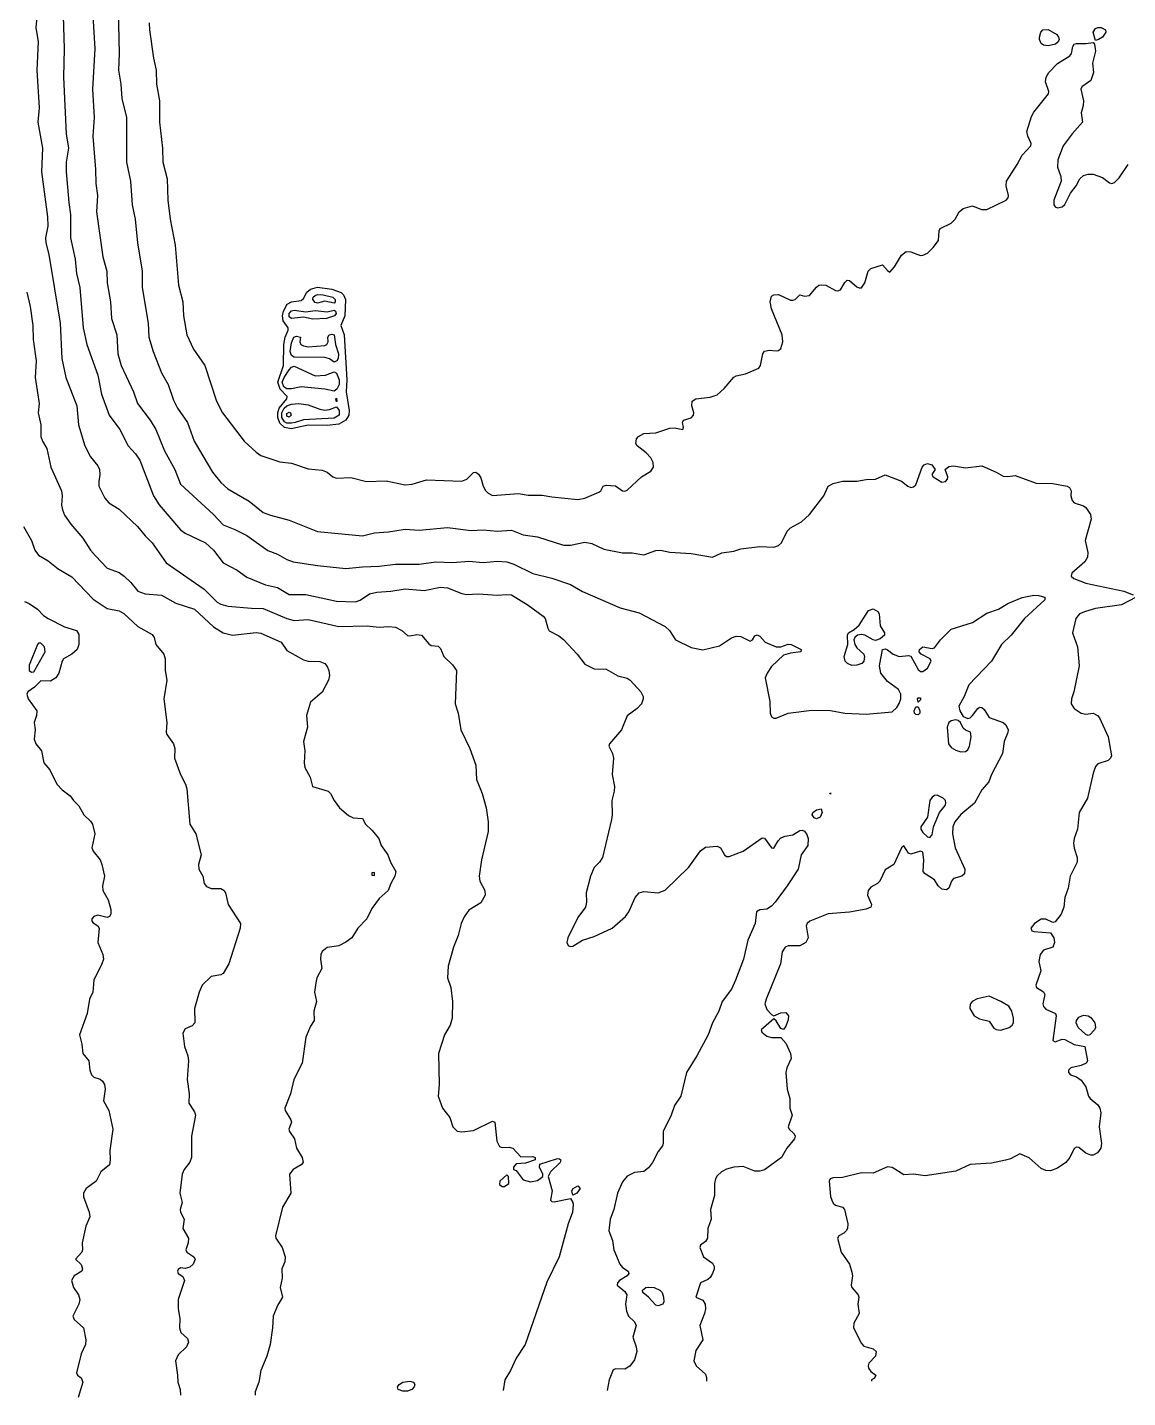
# Model space of a CAD drawing. Header units: inches. Extents: x 3308444 to 3309224, y 1376414 to 1377188.
# Drawn here: x 3308568.5 to 3308745.7, y 1376414.6 to 1376635.3 of the extents above; entities that cross this region are included whole.
import ezdxf

# ---------------------------------------------------------------- set-up
doc = ezdxf.new("R2010")
doc.units = ezdxf.units.IN
doc.header["$MEASUREMENT"] = 0

msp = doc.modelspace()

# ---------------------------------------------------------------- linework, layer by layer
for points, elevation in [([(3308582.98, 1376645.13), (3308583.29, 1376631.04), (3308583.15, 1376628.38), (3308583.56, 1376626.09), (3308583.72, 1376623.81), (3308584.45, 1376620.76), (3308584.44, 1376613.53), (3308585.09, 1376610.48), (3308585.39, 1376606.67), (3308585.87, 1376604.39), (3308586.24, 1376600.58), (3308586.96, 1376596.01), (3308587.01, 1376593.35), (3308587.96, 1376587.64), (3308588.07, 1376585.35), (3308588.77, 1376583.07), (3308590.09, 1376579.64), (3308591.17, 1376577.74), (3308592.02, 1376575.2), (3308592.68, 1376573.93), (3308594.3, 1376571.64), (3308595.36, 1376568.6), (3308598.3, 1376563.65), (3308599.63, 1376561.95), (3308600.77, 1376560.96), (3308604.2, 1376558.94), (3308606.49, 1376557.14), (3308607.63, 1376556.7), (3308610.67, 1376555.9), (3308615.24, 1376554.09), (3308622.48, 1376553.36), (3308624.38, 1376553.88), (3308626.67, 1376553.99), (3308629.33, 1376554.45), (3308631.62, 1376554.3), (3308636.18, 1376554.74), (3308639.99, 1376554.23), (3308641.9, 1376554.33), (3308644.18, 1376554.1), (3308646.47, 1376554.29), (3308648.37, 1376553.53), (3308650.65, 1376553.21), (3308654.84, 1376551.85), (3308655.98, 1376551.87), (3308658.27, 1376552.36), (3308659.41, 1376552.13), (3308661.32, 1376551.2), (3308664.36, 1376550.62), (3308665.88, 1376550.65), (3308667.79, 1376550.31), (3308669.69, 1376551.01), (3308670.45, 1376551.05), (3308671.98, 1376550.74), (3308675.4, 1376550.53), (3308678.83, 1376549.95), (3308680.35, 1376550.61), (3308682.26, 1376550.91), (3308683.4, 1376551.3), (3308686.45, 1376551.65), (3308688.73, 1376551.53), (3308689.49, 1376551.79), (3308689.93, 1376552.23), (3308690.84, 1376554.13), (3308691.39, 1376554.65), (3308693.15, 1376555.65), (3308694.44, 1376556.79), (3308696.76, 1376559.84), (3308697.48, 1376561.36), (3308698.25, 1376561.81), (3308699.77, 1376562.17), (3308702.06, 1376562.16), (3308703.58, 1376562.42), (3308705.1, 1376562.48), (3308706.63, 1376563.18), (3308709.29, 1376562.19), (3308710.3, 1376561.36), (3308710.81, 1376561.18), (3308711.19, 1376561.25), (3308711.58, 1376561.6), (3308712.63, 1376564.41), (3308712.91, 1376564.79), (3308713.48, 1376565.04), (3308714.18, 1376564.79), (3308714.69, 1376564.03), (3308714.17, 1376563.27), (3308714.37, 1376562.89), (3308715.76, 1376562), (3308716.39, 1376562.13), (3308716.71, 1376562.51), (3308716.75, 1376562.89), (3308716.31, 1376564.03), (3308716.91, 1376564.53), (3308717.67, 1376564.66), (3308719.57, 1376564.33), (3308722.24, 1376564.62), (3308724.52, 1376563.65), (3308725.66, 1376562.99), (3308726.42, 1376562.91), (3308727.57, 1376563.09), (3308730.99, 1376561.84), (3308733.66, 1376561.8), (3308735.94, 1376561.38), (3308736.32, 1376561.14), (3308736.6, 1376560.6), (3308736.54, 1376559.84), (3308736.77, 1376559.08), (3308737.09, 1376558.7), (3308738.61, 1376558.19), (3308738.99, 1376557.91), (3308739.73, 1376556.79), (3308739.83, 1376556.03), (3308738.87, 1376552.61), (3308739.31, 1376550.7), (3308739.26, 1376549.94), (3308738.79, 1376549.18), (3308736.71, 1376547.34), (3308736.61, 1376546.89), (3308737.02, 1376546.51), (3308738.97, 1376545.75), (3308745.08, 1376544.45), (3308746.58, 1376543.85)], 4480), ([(3308570.41, 1376640.94), (3308569.87, 1376635.23), (3308570.22, 1376632.95), (3308570.02, 1376628.38), (3308570.37, 1376622.29), (3308570.17, 1376620), (3308570.91, 1376615.81), (3308570.77, 1376612), (3308571.74, 1376604.77), (3308571.77, 1376603.25), (3308571.41, 1376601.34), (3308571.45, 1376600.58), (3308571.93, 1376598.68), (3308573.77, 1376587.64), (3308574.03, 1376581.92), (3308574.7, 1376578.88), (3308576.46, 1376574.31), (3308576.75, 1376571.26), (3308577.77, 1376567.84), (3308578.69, 1376566.07), (3308579.83, 1376564.62), (3308580.09, 1376564.03), (3308580.19, 1376563.27), (3308579.98, 1376562.13), (3308580.02, 1376561.36), (3308580.97, 1376559.46), (3308581.63, 1376558.7), (3308583.26, 1376557.66), (3308586.21, 1376554.89), (3308587.45, 1376553.35), (3308588.59, 1376552.23), (3308590.87, 1376549.03), (3308596.97, 1376544.77), (3308599.07, 1376542.71), (3308599.63, 1376542.37), (3308600.77, 1376542.05), (3308604.58, 1376541.71), (3308606.49, 1376541.69), (3308610.29, 1376540.06), (3308611.44, 1376539.76), (3308613.72, 1376539.89), (3308618.67, 1376538.79), (3308623.24, 1376538.87), (3308625.14, 1376538.65), (3308626.67, 1376538.78), (3308627.81, 1376538.65), (3308628.8, 1376538.14), (3308629.71, 1376537.34), (3308630.09, 1376537.27), (3308631.24, 1376537.48), (3308632, 1376537.35), (3308633.14, 1376535.96), (3308633.52, 1376535.73), (3308634.66, 1376535.6), (3308635.04, 1376535.21), (3308635.59, 1376533.95), (3308636.95, 1376532.61), (3308637.59, 1376531.66), (3308637.39, 1376526.33), (3308637.88, 1376524.81), (3308638.31, 1376522.15), (3308639.75, 1376519.1), (3308640.71, 1376516.43), (3308640.83, 1376514.15), (3308641.73, 1376511.87), (3308642.39, 1376509.58), (3308642.71, 1376507.3), (3308642.73, 1376505.77), (3308641.62, 1376501.2), (3308641.28, 1376498.54), (3308641.35, 1376497.78), (3308642.16, 1376496.25), (3308642.23, 1376495.49), (3308641.52, 1376494.24), (3308639.61, 1376493.07), (3308638.85, 1376492.02), (3308638.37, 1376490.92), (3308637.9, 1376489.02), (3308637.11, 1376487.12), (3308636.29, 1376484.07), (3308636.18, 1376482.17), (3308636.71, 1376480.64), (3308636.96, 1376478.36), (3308636.89, 1376475.69), (3308636.59, 1376474.55), (3308635.66, 1376473.03), (3308634.69, 1376469.98), (3308634.83, 1376465.03), (3308634.66, 1376463.13), (3308635.37, 1376461.22), (3308636.55, 1376459.7), (3308637.04, 1376458.18), (3308637.71, 1376457.51), (3308638.47, 1376457.41), (3308640.37, 1376457.62), (3308643.42, 1376459.1), (3308643.8, 1376458.94), (3308644.11, 1376455.89), (3308644.56, 1376455.04), (3308644.94, 1376454.85), (3308646.08, 1376454.89), (3308646.68, 1376454.75), (3308647.99, 1376453.36), (3308649.89, 1376453.4), (3308650.27, 1376453.23), (3308650.27, 1376452.85), (3308648.75, 1376452.36), (3308647.23, 1376452.22), (3308646.79, 1376451.71), (3308646.78, 1376451.32), (3308647.23, 1376451.18), (3308648.37, 1376449.65), (3308649.51, 1376449.33), (3308650.65, 1376449.52), (3308651.51, 1376450.18), (3308651.5, 1376450.56), (3308651, 1376451.71), (3308651.03, 1376452.16), (3308653.7, 1376453.02), (3308654.08, 1376453.09), (3308654.39, 1376452.85), (3308654.28, 1376452.47), (3308652.75, 1376450.94), (3308652.37, 1376450.18), (3308653.03, 1376447.9), (3308652.75, 1376446.37), (3308652.94, 1376446.15), (3308653.32, 1376446.11), (3308655.98, 1376446.62), (3308656.35, 1376445.99), (3308656.4, 1376445.61), (3308656.27, 1376444.47), (3308655.57, 1376442.57), (3308654.12, 1376437.24), (3308652.18, 1376433.18), (3308648.67, 1376423.15), (3308647.23, 1376420.94), (3308646.31, 1376418.96), (3308645.38, 1376417.44), (3308645.13, 1376415.72)], 4483), ([(3308574.24, 1376637.13), (3308574.4, 1376631.8), (3308574.29, 1376627.23), (3308574.77, 1376618.1), (3308575.13, 1376615.81), (3308574.74, 1376613.53), (3308574.77, 1376612), (3308575.16, 1376607.05), (3308575.46, 1376605.15), (3308575.43, 1376601.34), (3308576.22, 1376597.92), (3308576.43, 1376595.63), (3308576.92, 1376593.35), (3308577.47, 1376586.87), (3308578.07, 1376584.21), (3308579.84, 1376579.26), (3308580.42, 1376576.21), (3308581.69, 1376572.79), (3308583.39, 1376570.5), (3308584.72, 1376567.84), (3308585.92, 1376566.58), (3308586.63, 1376565.55), (3308588.81, 1376559.84), (3308589.73, 1376558.35), (3308593.16, 1376554.33), (3308593.92, 1376553.8), (3308597.21, 1376552.23), (3308598.49, 1376551.07), (3308600.01, 1376549.03), (3308602.3, 1376547.82), (3308603.82, 1376546.73), (3308606.87, 1376545.49), (3308608.77, 1376545.04), (3308610.67, 1376543.94), (3308613.34, 1376543.91), (3308618.29, 1376542.83), (3308621.34, 1376542.72), (3308622.1, 1376542.99), (3308623.62, 1376544.02), (3308624.76, 1376544.28), (3308627.05, 1376544.45), (3308629.33, 1376544.86), (3308632.38, 1376544.57), (3308635.04, 1376545.1), (3308636.18, 1376544.98), (3308638.47, 1376544.1), (3308639.23, 1376543.94), (3308641.13, 1376544.02), (3308644.18, 1376543.8), (3308645.7, 1376543.94), (3308646.47, 1376543.86), (3308649.13, 1376542.22), (3308651.59, 1376540.42), (3308651.89, 1376540.04), (3308652.3, 1376538.52), (3308652.56, 1376538.06), (3308654.08, 1376537.29), (3308654.84, 1376536.69), (3308657.04, 1376534.33), (3308658.27, 1376532.71), (3308659.79, 1376531.97), (3308661.7, 1376531.88), (3308663.6, 1376530.83), (3308665.12, 1376530.44), (3308665.59, 1376530.14), (3308667.3, 1376528.24), (3308667.68, 1376527.48), (3308667.68, 1376527.1), (3308667.38, 1376526.33), (3308666.72, 1376525.57), (3308665.12, 1376524.39), (3308664.16, 1376522.15), (3308662.24, 1376519.86), (3308662.17, 1376519.48), (3308662.73, 1376518.34), (3308662.91, 1376517.58), (3308662.67, 1376514.91), (3308663.05, 1376513.01), (3308663.01, 1376512.25), (3308662.64, 1376510.72), (3308662.69, 1376508.44), (3308662.58, 1376507.68), (3308661.13, 1376501.58), (3308660.65, 1376500.82), (3308659.79, 1376499.95), (3308659.18, 1376498.54), (3308658.52, 1376495.87), (3308658.55, 1376494.35), (3308658.39, 1376493.59), (3308657.13, 1376491.89), (3308655.54, 1376488.64), (3308655.37, 1376487.88), (3308655.6, 1376487.41), (3308655.98, 1376487.25), (3308656.37, 1376487.29), (3308657.89, 1376488.24), (3308659.79, 1376488.83), (3308662.69, 1376490.16), (3308664.82, 1376492.07), (3308665.38, 1376492.83), (3308666.38, 1376495.11), (3308667.03, 1376495.86), (3308667.79, 1376496.11), (3308670.07, 1376495.9), (3308671.21, 1376496.3), (3308675.02, 1376500.02), (3308676.93, 1376502.62), (3308677.69, 1376503.21), (3308679.59, 1376503.41), (3308680.14, 1376503.11), (3308680.79, 1376501.97), (3308681.11, 1376501.71), (3308681.5, 1376501.74), (3308683.78, 1376502.57), (3308686.83, 1376504.75), (3308687.21, 1376504.7), (3308688.35, 1376503.11), (3308688.73, 1376503.07), (3308689.42, 1376504.25), (3308689.87, 1376504.73), (3308690.53, 1376505.01), (3308691.78, 1376505.23), (3308692.92, 1376505.91), (3308693.3, 1376505.96), (3308693.68, 1376505.79), (3308694.06, 1376505.29), (3308694.25, 1376504.63), (3308694.18, 1376503.49), (3308693.1, 1376501.97), (3308692.63, 1376499.68), (3308690.89, 1376497.02), (3308688.95, 1376494.35), (3308688.35, 1376493.73), (3308687.59, 1376493.27), (3308686.45, 1376493.13), (3308685.92, 1376492.83), (3308685.72, 1376490.92), (3308684.52, 1376488.26), (3308683.81, 1376485.21), (3308682.57, 1376481.79), (3308681.88, 1376480.38), (3308680.41, 1376478.36), (3308679.88, 1376476.84), (3308678.83, 1376474.93), (3308678.15, 1376473.03), (3308676.3, 1376469.6), (3308674.66, 1376466.94), (3308673.73, 1376463.13), (3308672.7, 1376461.6), (3308672.19, 1376460.08), (3308670.89, 1376457.42), (3308670.91, 1376455.51), (3308670.8, 1376455.13), (3308670.07, 1376454.24), (3308669.18, 1376452.47), (3308668.55, 1376451.6), (3308667.79, 1376450.99), (3308666.26, 1376450.84), (3308665.12, 1376450.27), (3308664.36, 1376449.35), (3308663.52, 1376447.52), (3308662.94, 1376444.85), (3308662.36, 1376443.33), (3308662.17, 1376441.42), (3308662.72, 1376439.9), (3308662.93, 1376438.38), (3308663.9, 1376436.09), (3308664.36, 1376435.54), (3308665.25, 1376434.95), (3308665.36, 1376434.57), (3308665.12, 1376434.19), (3308663.86, 1376433.43), (3308663.53, 1376433.05), (3308663.51, 1376432.67), (3308664.74, 1376431.69), (3308665.06, 1376431.14), (3308664.82, 1376429.62), (3308664.97, 1376428.48), (3308665.31, 1376427.72), (3308666.26, 1376426.78), (3308666.52, 1376426.19), (3308666.03, 1376424.29), (3308666.57, 1376422.77), (3308666.68, 1376422.01), (3308666.26, 1376420.65), (3308665.5, 1376419.66), (3308664.74, 1376419.17), (3308663.22, 1376419.22), (3308662.84, 1376419.06), (3308662.2, 1376417.44), (3308661.88, 1376415.72)], 4482), ([(3308579.03, 1376637.13), (3308579.36, 1376631.8), (3308579, 1376625.33), (3308579.28, 1376620.76), (3308579.02, 1376617.72), (3308579.49, 1376612.39), (3308579.5, 1376610.1), (3308579.78, 1376608.2), (3308579.64, 1376605.53), (3308580.64, 1376598.3), (3308581.27, 1376596.01), (3308581.34, 1376594.11), (3308581.91, 1376591.06), (3308582.02, 1376588.4), (3308582.9, 1376585.73), (3308583.07, 1376582.69), (3308583.6, 1376580.78), (3308585.58, 1376576.59), (3308586.25, 1376574.69), (3308588.28, 1376572.02), (3308589.18, 1376570.5), (3308590.59, 1376567.08), (3308592.22, 1376564.03), (3308593.16, 1376561.7), (3308598.45, 1376556.79), (3308600.01, 1376555.17), (3308601.92, 1376554.41), (3308603.82, 1376553.43), (3308607.25, 1376551.03), (3308608.77, 1376550.41), (3308610.29, 1376549.54), (3308611.32, 1376549.18), (3308615.24, 1376548.58), (3308619.81, 1376548.1), (3308622.48, 1376548.4), (3308625.14, 1376548.47), (3308627.81, 1376548.83), (3308631.62, 1376548.83), (3308634.28, 1376549.19), (3308636.95, 1376549.1), (3308639.61, 1376549.27), (3308641.9, 1376549.06), (3308644.18, 1376549.28), (3308645.7, 1376549.18), (3308646.82, 1376548.8), (3308649.88, 1376547.28), (3308652.94, 1376546.57), (3308655.98, 1376545.55), (3308657.89, 1376544.39), (3308663.98, 1376541.78), (3308667.03, 1376540.97), (3308671.21, 1376538.77), (3308671.93, 1376538.14), (3308672.86, 1376536.61), (3308675.4, 1376535.37), (3308677.31, 1376535.02), (3308679.97, 1376535.68), (3308681.88, 1376536.97), (3308682.64, 1376537.22), (3308683.4, 1376537.15), (3308684.92, 1376536.4), (3308685.3, 1376536.61), (3308685.68, 1376537.26), (3308686.06, 1376537.45), (3308686.45, 1376537.23), (3308687.31, 1376536.23), (3308689.11, 1376535.52), (3308689.87, 1376535.47), (3308691.01, 1376535.94), (3308691.53, 1376535.85), (3308693.1, 1376535.09), (3308693.07, 1376534.71), (3308691.39, 1376534.49), (3308690.25, 1376534.15), (3308688.35, 1376532.35), (3308687.62, 1376531.28), (3308687.3, 1376530.52), (3308688.05, 1376526.71), (3308688.11, 1376524.81), (3308688.35, 1376524.23), (3308688.73, 1376523.99), (3308689.11, 1376524), (3308691.01, 1376524.79), (3308694.82, 1376525.32), (3308697.87, 1376525.26), (3308700.15, 1376524.81), (3308703.58, 1376524.63), (3308707.77, 1376525), (3308708.53, 1376525.73), (3308708.91, 1376526.38), (3308709.15, 1376527.1), (3308709.15, 1376527.86), (3308708.8, 1376528.62), (3308707.01, 1376529.92), (3308705.94, 1376531.28), (3308705.71, 1376532.43), (3308706.24, 1376535.09), (3308706.63, 1376535.19), (3308707.01, 1376535.03), (3308707.93, 1376534.33), (3308708.91, 1376533.92), (3308710.43, 1376534.09), (3308710.81, 1376534.01), (3308711.96, 1376531.82), (3308712.34, 1376531.52), (3308712.72, 1376531.53), (3308713.49, 1376532.05), (3308714.08, 1376533.19), (3308713.92, 1376533.57), (3308712.46, 1376534.33), (3308712.13, 1376534.71), (3308712.17, 1376535.09), (3308712.72, 1376535.52), (3308714.24, 1376535.24), (3308714.62, 1376535.32), (3308715.57, 1376536.61), (3308717.29, 1376538.33), (3308720.71, 1376539.43), (3308723, 1376540.94), (3308724.88, 1376541.56), (3308726.42, 1376542.49), (3308728.71, 1376543.45), (3308730.61, 1376543.81), (3308731.37, 1376543.76), (3308732.39, 1376543.47), (3308732.34, 1376543.09), (3308729.09, 1376540.08), (3308726.92, 1376537.38), (3308725.39, 1376535.85), (3308723.76, 1376533.17), (3308720.12, 1376529.38), (3308719.39, 1376527.48), (3308718.54, 1376525.95), (3308718.69, 1376525.19), (3308719.19, 1376524.29), (3308719.95, 1376523.97), (3308720.33, 1376524.08), (3308720.71, 1376524.43), (3308721.55, 1376525.57), (3308721.86, 1376525.79), (3308722.24, 1376525.74), (3308722.62, 1376525.4), (3308723.38, 1376524.14), (3308725.66, 1376523.29), (3308726.11, 1376522.91), (3308726.46, 1376522.15), (3308726.42, 1376521.69), (3308725.82, 1376520.24), (3308725.57, 1376518.34), (3308723.76, 1376514.91), (3308723.36, 1376513.77), (3308722.24, 1376512.45), (3308721.03, 1376510.34), (3308718.81, 1376508.49), (3308717.87, 1376507.3), (3308717.55, 1376506.53), (3308717.49, 1376505.39), (3308717.9, 1376503.11), (3308719.47, 1376499.68), (3308719.43, 1376498.92), (3308718.98, 1376498.54), (3308717.67, 1376498.16), (3308717.35, 1376497.78), (3308716.91, 1376496.65), (3308716.53, 1376496.38), (3308715.76, 1376496.46), (3308715.16, 1376497.02), (3308714.62, 1376497.98), (3308713.09, 1376498.92), (3308712.79, 1376499.3), (3308712.88, 1376501.2), (3308712.72, 1376502.41), (3308712.34, 1376502.6), (3308710.81, 1376502.08), (3308710.43, 1376502.24), (3308709.67, 1376503.43), (3308709.29, 1376503.11), (3308708.04, 1376500.44), (3308706.63, 1376499.59), (3308705.79, 1376497.78), (3308705.41, 1376497.4), (3308704.34, 1376496.79), (3308703.9, 1376496.25), (3308703.81, 1376495.49), (3308704.45, 1376493.97), (3308704.33, 1376493.59), (3308703.58, 1376493.26), (3308700.91, 1376492.75), (3308697.49, 1376492.51), (3308694.52, 1376491.3), (3308694.07, 1376490.92), (3308693.93, 1376490.54), (3308694.25, 1376488.64), (3308693.88, 1376487.88), (3308692.92, 1376487.36), (3308691.01, 1376487.32), (3308690.57, 1376487.12), (3308690.04, 1376486.35), (3308689.81, 1376484.45), (3308687.47, 1376478.74), (3308687.28, 1376477.98), (3308687.59, 1376477.06), (3308688.35, 1376476.27), (3308688.73, 1376476.09), (3308689.87, 1376476.56), (3308690.63, 1376476.62), (3308691.08, 1376476.07), (3308691.01, 1376475.4), (3308690.63, 1376474.42), (3308690.25, 1376473.87), (3308689.87, 1376474.03), (3308689.11, 1376475.25), (3308688.73, 1376475.58), (3308686.69, 1376473.79), (3308686.81, 1376473.41), (3308687.59, 1376472.79), (3308688.35, 1376472.6), (3308689.87, 1376472.59), (3308690.63, 1376471.68), (3308691.4, 1376469.98), (3308691.5, 1376469.22), (3308690.81, 1376467.7), (3308690.63, 1376466.94), (3308690.89, 1376464.27), (3308691.28, 1376462.75), (3308691.28, 1376461.22), (3308691.66, 1376460.08), (3308691.04, 1376458.18), (3308691.17, 1376457.8), (3308691.97, 1376457.04), (3308692.17, 1376456.66), (3308692.03, 1376456.27), (3308690.8, 1376454.75), (3308689.93, 1376453.23), (3308687.21, 1376451.28), (3308686.45, 1376451.05), (3308685.68, 1376451.05), (3308683.78, 1376451.78), (3308682.26, 1376451.69), (3308681.11, 1376451.38), (3308680.29, 1376450.94), (3308679.59, 1376450.29), (3308679.32, 1376449.8), (3308679.15, 1376449.04), (3308679.18, 1376447.14), (3308678.52, 1376444.85), (3308678.61, 1376443.33), (3308678.09, 1376441.81), (3308678.06, 1376440.28), (3308677.69, 1376439.74), (3308676.91, 1376439.14), (3308676.79, 1376438.76), (3308677.37, 1376437.24), (3308678.83, 1376436.23), (3308679.11, 1376435.71), (3308679.12, 1376435.33), (3308678.86, 1376434.57), (3308678.45, 1376433.95), (3308678.07, 1376433.61), (3308676.93, 1376433.05), (3308676.13, 1376430.76), (3308677.31, 1376430.25), (3308677.64, 1376429.62), (3308677.7, 1376428.86), (3308677.56, 1376428.1), (3308676.8, 1376426.19), (3308677.27, 1376423.91), (3308676.16, 1376422.16), (3308675.81, 1376420.48), (3308676.2, 1376419.72), (3308677.69, 1376418.34), (3308677.89, 1376417.82), (3308677.9, 1376417.25)], 4481), ([(3308588.11, 1376635.99), (3308588.14, 1376634.85), (3308588.8, 1376630.28), (3308589.22, 1376628.38), (3308589.32, 1376626.09), (3308589.79, 1376623.43), (3308589.8, 1376620), (3308590.28, 1376615.81), (3308590.3, 1376613.53), (3308591.01, 1376610.86), (3308591.13, 1376607.44), (3308591.49, 1376604.39), (3308592.32, 1376600.2), (3308592.86, 1376593.73), (3308593.55, 1376591.06), (3308593.66, 1376588.78), (3308594.17, 1376585.73), (3308595.26, 1376583.45), (3308597.07, 1376580.78), (3308598.96, 1376575.07), (3308599.91, 1376573.17), (3308603.43, 1376568.6), (3308605.34, 1376566.82), (3308606.11, 1376566.3), (3308609.15, 1376565.3), (3308611.05, 1376565.09), (3308613.72, 1376564.14), (3308616, 1376563.96), (3308616.77, 1376563.62), (3308617.7, 1376562.89), (3308618.29, 1376562.66), (3308620.57, 1376562.75), (3308623.11, 1376562.13), (3308626.29, 1376562.23), (3308629.33, 1376561.58), (3308630.47, 1376561.68), (3308632.76, 1376562.39), (3308638.47, 1376562.19), (3308639.25, 1376562.51), (3308640.37, 1376563.59), (3308640.75, 1376563.6), (3308641.13, 1376563.32), (3308641.52, 1376562.71), (3308641.9, 1376561.36), (3308642.28, 1376560.66), (3308642.7, 1376560.22), (3308643.42, 1376559.86), (3308647.61, 1376560.21), (3308649.13, 1376559.9), (3308651.42, 1376559.92), (3308652.94, 1376559.63), (3308657.13, 1376559.21), (3308658.27, 1376559.44), (3308660.55, 1376560.43), (3308660.86, 1376560.6), (3308661.23, 1376561.36), (3308661.7, 1376561.55), (3308663.22, 1376561.45), (3308664.36, 1376560.63), (3308664.74, 1376560.55), (3308665.12, 1376560.74), (3308667.41, 1376562.9), (3308668.93, 1376563.79), (3308669.32, 1376564.41), (3308669.31, 1376565.17), (3308668.93, 1376565.93), (3308668.17, 1376566.76), (3308666.71, 1376567.84), (3308666.5, 1376568.22), (3308666.62, 1376568.98), (3308666.94, 1376569.36), (3308667.79, 1376569.87), (3308669.69, 1376569.98), (3308671.98, 1376570.73), (3308672.74, 1376570.76), (3308674.07, 1376570.5), (3308674.19, 1376570.88), (3308674.03, 1376571.64), (3308674.17, 1376572.02), (3308675.4, 1376572.39), (3308675.8, 1376572.79), (3308675.84, 1376573.17), (3308675.49, 1376574.31), (3308675.59, 1376575.07), (3308676.16, 1376575.45), (3308678.45, 1376575.73), (3308679.59, 1376576.1), (3308680.73, 1376577.11), (3308682.26, 1376578.9), (3308682.64, 1376579.15), (3308684.16, 1376579.47), (3308686.29, 1376580.4), (3308686.57, 1376580.78), (3308686.94, 1376582.69), (3308687.21, 1376583.13), (3308687.97, 1376583.28), (3308689.11, 1376583.15), (3308689.49, 1376583.21), (3308689.87, 1376583.56), (3308690.19, 1376584.59), (3308690.08, 1376585.73), (3308688.32, 1376589.92), (3308688.11, 1376591.06), (3308688.35, 1376591.95), (3308688.73, 1376592.21), (3308689.49, 1376592.23), (3308691.39, 1376591.33), (3308691.78, 1376591.3), (3308692.16, 1376591.44), (3308692.92, 1376592.21), (3308693.68, 1376591.98), (3308694.44, 1376592.09), (3308695.58, 1376593.4), (3308695.96, 1376593.73), (3308696.34, 1376593.82), (3308697.11, 1376593.73), (3308698.63, 1376592.88), (3308699.01, 1376592.82), (3308699.48, 1376592.97), (3308700.15, 1376594.19), (3308700.53, 1376594.57), (3308700.91, 1376594.49), (3308702.06, 1376593.48), (3308702.44, 1376593.29), (3308702.82, 1376593.3), (3308703.4, 1376594.11), (3308703.93, 1376596.01), (3308704.34, 1376596.43), (3308706.24, 1376597.03), (3308707.01, 1376596.11), (3308707.39, 1376595.86), (3308708.15, 1376596.69), (3308709.29, 1376598.55), (3308710.05, 1376599.14), (3308710.81, 1376599.13), (3308712.34, 1376598.52), (3308712.72, 1376598.55), (3308713.48, 1376598.92), (3308714.4, 1376599.82), (3308715.22, 1376600.96), (3308715.32, 1376602.49), (3308715.53, 1376602.87), (3308717.29, 1376603.72), (3308717.9, 1376604.39), (3308718.57, 1376605.53), (3308719.19, 1376606.08), (3308720.71, 1376606.53), (3308722.16, 1376605.91), (3308723, 1376605.91), (3308726.12, 1376607.44), (3308726.46, 1376607.82), (3308726.51, 1376608.2), (3308726.14, 1376609.72), (3308726.2, 1376610.48), (3308727.9, 1376613.15), (3308728.71, 1376614.7), (3308730.12, 1376616.19), (3308730.19, 1376616.57), (3308729.63, 1376617.72), (3308729.49, 1376618.48), (3308730.23, 1376620.9), (3308730.61, 1376621.61), (3308732.95, 1376624.57), (3308733.01, 1376624.95), (3308732.47, 1376626.47), (3308732.59, 1376627.23), (3308733.02, 1376628), (3308734.42, 1376629.42), (3308736.41, 1376630.66), (3308736.68, 1376631.04), (3308736.86, 1376632.18), (3308737.09, 1376632.57), (3308737.47, 1376632.69), (3308738.99, 1376632.67), (3308740.13, 1376632.85), (3308740.36, 1376632.57), (3308740.54, 1376631.42), (3308740.05, 1376629.52), (3308740.2, 1376628), (3308739.75, 1376626.73), (3308738.32, 1376625.71), (3308738.18, 1376625.33), (3308738.58, 1376623.43), (3308738.53, 1376622.67), (3308738.19, 1376621.52), (3308738.44, 1376620), (3308736.74, 1376618.1), (3308735.34, 1376616.19), (3308734.47, 1376613.91), (3308734.38, 1376612.77), (3308734.94, 1376611.24), (3308735.02, 1376610.48), (3308733.84, 1376607.44), (3308733.8, 1376606.67), (3308734.04, 1376606.38), (3308734.42, 1376606.22), (3308735.18, 1376606.34), (3308735.56, 1376606.73), (3308736.51, 1376608.58), (3308737.42, 1376609.72), (3308737.98, 1376610.86), (3308738.61, 1376611.4), (3308739.37, 1376611.62), (3308740.13, 1376611.62), (3308741.66, 1376611.07), (3308742.8, 1376610.24), (3308743.18, 1376610.1), (3308743.56, 1376610.26), (3308744.32, 1376611.05), (3308745.79, 1376613.15)], 4479), ([(3308734.09, 1376632.57), (3308732.9, 1376632.27), (3308732.14, 1376632.41), (3308731.76, 1376632.67), (3308731.51, 1376633.33), (3308731.53, 1376633.71), (3308731.74, 1376634.47), (3308732.05, 1376634.85), (3308732.9, 1376634.92), (3308734.31, 1376634.09), (3308734.59, 1376633.71), (3308734.65, 1376633.33), (3308734.51, 1376632.95), (3308734.09, 1376632.57)], 4479), ([(3308740.99, 1376633.33), (3308740.51, 1376633.14), (3308740.13, 1376634.47), (3308740.51, 1376635.08), (3308740.89, 1376635.25), (3308741.46, 1376635.23), (3308742.14, 1376634.85), (3308742.19, 1376634.47), (3308741.66, 1376633.71), (3308740.99, 1376633.33)], 4479), ([(3308568.43, 1376592.59), (3308568.94, 1376590.3), (3308569.37, 1376587.26), (3308569.42, 1376584.97), (3308569.94, 1376581.54), (3308569.77, 1376578.88), (3308570.39, 1376574.69), (3308570.23, 1376573.17), (3308570.64, 1376571.26), (3308570.67, 1376569.36), (3308570.94, 1376568.6), (3308571.65, 1376567.46), (3308572.29, 1376564.41), (3308573.97, 1376560.6), (3308574.12, 1376559.84), (3308574.01, 1376558.32), (3308574.14, 1376557.56), (3308574.5, 1376556.71), (3308575.49, 1376555.27), (3308577.42, 1376552.99), (3308578.65, 1376551.08), (3308579.45, 1376550.13), (3308581.36, 1376548.14), (3308583.26, 1376547.44), (3308584.09, 1376546.89), (3308585.16, 1376545.87), (3308586.31, 1376544.46), (3308587.45, 1376544.03), (3308590.11, 1376543.79), (3308592.4, 1376542.54), (3308595.44, 1376541.58), (3308598.49, 1376538.69), (3308600.01, 1376537.74), (3308601.54, 1376537.4), (3308605.34, 1376537.78), (3308606.11, 1376537.68), (3308609.37, 1376536.23), (3308610.29, 1376534.9), (3308612.96, 1376533.38), (3308613.72, 1376533.19), (3308615.62, 1376533.14), (3308616.39, 1376532.8), (3308616.77, 1376532.34), (3308617.04, 1376531.66), (3308617.14, 1376530.9), (3308617.02, 1376530.14), (3308616, 1376528.17), (3308614.1, 1376526.58), (3308613.46, 1376524.43), (3308613.63, 1376522.53), (3308612.98, 1376520.24), (3308613.21, 1376518.72), (3308613.1, 1376516.81), (3308613.21, 1376516.05), (3308614.03, 1376514.53), (3308614.42, 1376513.01), (3308616.93, 1376512.25), (3308617.33, 1376511.87), (3308617.92, 1376510.72), (3308618.75, 1376509.58), (3308620.19, 1376508.33), (3308620.95, 1376507.95), (3308622.48, 1376507.84), (3308622.95, 1376506.92), (3308624, 1376505.99), (3308625.1, 1376504.63), (3308625.47, 1376503.49), (3308626.53, 1376501.97), (3308626.96, 1376500.82), (3308627.86, 1376499.3), (3308627.7, 1376498.54), (3308627.02, 1376497.4), (3308626.63, 1376496.25), (3308625.14, 1376494.96), (3308624, 1376493.34), (3308623.17, 1376491.68), (3308621.72, 1376490.16), (3308620.75, 1376488.64), (3308619.81, 1376487.92), (3308618.67, 1376487.36), (3308616.77, 1376487.05), (3308616, 1376486.44), (3308615.75, 1376485.97), (3308615.69, 1376485.21), (3308615.93, 1376483.69), (3308615.14, 1376482.17), (3308614.94, 1376481.4), (3308614.76, 1376479.88), (3308615.05, 1376478.36), (3308614.66, 1376476.84), (3308614.67, 1376475.31), (3308614.1, 1376474.39), (3308613.34, 1376472.61), (3308612.76, 1376468.46), (3308611.39, 1376465.79), (3308610.87, 1376463.51), (3308609.95, 1376461.22), (3308610.01, 1376460.84), (3308610.95, 1376459.32), (3308611.04, 1376458.94), (3308610.6, 1376457.8), (3308610.69, 1376457.42), (3308611.54, 1376456.27), (3308611.85, 1376454.75), (3308612.75, 1376453.23), (3308612.91, 1376452.47), (3308612.59, 1376452.09), (3308611.28, 1376451.32), (3308610.72, 1376450.56), (3308610.93, 1376447.52), (3308609.57, 1376445.23), (3308608.48, 1376440.66), (3308608.51, 1376440.28), (3308609.53, 1376438.76), (3308610, 1376437.24), (3308609.94, 1376436.47), (3308609.5, 1376435.33), (3308609.53, 1376433.81), (3308609.19, 1376432.29), (3308609.59, 1376430.76), (3308608.77, 1376429.41), (3308608.06, 1376427.72), (3308607.99, 1376425.81), (3308607.6, 1376423.15), (3308607.08, 1376421.24), (3308606.11, 1376418.96), (3308605.76, 1376417.06), (3308605.19, 1376415.53), (3308605.21, 1376414.96)], 4484), ([(3308612.22, 1376570.88), (3308611.05, 1376570.6), (3308609.91, 1376570.81), (3308609.15, 1376571.5), (3308608.83, 1376572.41), (3308608.84, 1376573.17), (3308609.03, 1376573.93), (3308610.26, 1376575.45), (3308610.35, 1376575.83), (3308609.19, 1376576.97), (3308608.86, 1376578.12), (3308609.74, 1376580.78), (3308609.78, 1376584.21), (3308610.03, 1376585.35), (3308610.48, 1376586.49), (3308610.51, 1376586.87), (3308609.71, 1376588.02), (3308609.61, 1376588.78), (3308609.74, 1376589.54), (3308610.34, 1376590.68), (3308611.05, 1376591.08), (3308612.58, 1376591.26), (3308612.96, 1376591.62), (3308613.52, 1376592.59), (3308614.1, 1376593.09), (3308615.24, 1376593.41), (3308617.53, 1376593.12), (3308619.05, 1376592.55), (3308619.43, 1376592.18), (3308619.73, 1376591.44), (3308619.62, 1376588.78), (3308619, 1376587.26), (3308619.51, 1376585.73), (3308619.95, 1376578.5), (3308619.84, 1376576.59), (3308620.32, 1376573.55), (3308620.26, 1376572.79), (3308619.81, 1376572), (3308618.67, 1376571.33), (3308616.77, 1376571.14), (3308613.72, 1376571.19), (3308612.22, 1376570.88)], 4479), ([(3308618.08, 1376591.06), (3308617.91, 1376590.87), (3308616.39, 1376591.18), (3308615.24, 1376590.87), (3308614.86, 1376590.93), (3308614.47, 1376591.44), (3308614.55, 1376591.82), (3308614.86, 1376592.1), (3308615.24, 1376592.23), (3308616.14, 1376592.21), (3308617.68, 1376591.82), (3308618.08, 1376591.44), (3308618.08, 1376591.06)], 4480), ([(3308616.65, 1376588.4), (3308614.48, 1376588.29), (3308612.96, 1376588.57), (3308611.05, 1376588.36), (3308610.67, 1376588.65), (3308610.65, 1376589.16), (3308611.05, 1376589.62), (3308611.44, 1376589.71), (3308613.34, 1376589.47), (3308614.86, 1376589.65), (3308616.77, 1376589.47), (3308617.91, 1376589.73), (3308618.12, 1376589.54), (3308618.22, 1376589.16), (3308617.96, 1376588.78), (3308616.65, 1376588.4)], 4480), ([(3308618.35, 1376581.54), (3308617.91, 1376581.36), (3308617.15, 1376581.88), (3308616.39, 1376582.1), (3308611.44, 1376582.13), (3308611.05, 1376582.42), (3308610.84, 1376583.07), (3308611.05, 1376584.45), (3308611.42, 1376585.35), (3308611.82, 1376585.53), (3308612.49, 1376585.35), (3308612.39, 1376584.59), (3308612.53, 1376584.21), (3308612.96, 1376583.95), (3308613.72, 1376583.82), (3308616.39, 1376584.05), (3308616.71, 1376584.21), (3308616.95, 1376584.59), (3308616.87, 1376585.35), (3308617.08, 1376585.73), (3308617.53, 1376585.85), (3308617.9, 1376585.73), (3308618.12, 1376584.21), (3308618.58, 1376582.69), (3308618.53, 1376581.92), (3308618.35, 1376581.54)], 4480), ([(3308618.32, 1376576.97), (3308617.91, 1376576.66), (3308616.39, 1376576.97), (3308612.58, 1376577.39), (3308611.05, 1376577.04), (3308610.29, 1376577.03), (3308609.78, 1376577.36), (3308609.52, 1376578.12), (3308609.84, 1376578.88), (3308610.67, 1376580.08), (3308611.05, 1376580.55), (3308611.44, 1376580.68), (3308614.86, 1376579.16), (3308616.53, 1376579.26), (3308617.91, 1376579.81), (3308618.29, 1376579.55), (3308618.7, 1376578.5), (3308618.71, 1376577.74), (3308618.32, 1376576.97)], 4480), ([(3308611.6, 1376571.64), (3308611.05, 1376571.5), (3308610.29, 1376571.53), (3308609.91, 1376571.74), (3308609.49, 1376572.41), (3308609.46, 1376573.17), (3308609.83, 1376573.93), (3308610.29, 1376574.31), (3308611.05, 1376574.6), (3308612.2, 1376574.7), (3308613.72, 1376574.49), (3308615.62, 1376573.75), (3308616.39, 1376573.63), (3308617.15, 1376573.7), (3308618.29, 1376574.14), (3308618.73, 1376573.55), (3308618.7, 1376572.79), (3308617.91, 1376572.32), (3308612.96, 1376572.05), (3308611.6, 1376571.64)], 4480), ([(3308618.33, 1376575.07), (3308618.29, 1376574.97), (3308618.15, 1376575.45), (3308618.29, 1376575.57), (3308618.33, 1376575.07)], 4480), ([(3308610.99, 1376572.79), (3308610.67, 1376572.47), (3308610.29, 1376572.64), (3308610.29, 1376573.1), (3308610.67, 1376573.27), (3308610.87, 1376573.17), (3308610.99, 1376572.79)], 4481), ([(3308567.9, 1376554.89), (3308569.15, 1376552.61), (3308569.7, 1376551.08), (3308570.31, 1376550.24), (3308571.84, 1376549.35), (3308573.43, 1376548.04), (3308575.64, 1376546.76), (3308579.07, 1376543.15), (3308581.36, 1376541.69), (3308583.26, 1376541.27), (3308584.02, 1376540.88), (3308586.31, 1376538.76), (3308588.59, 1376537.5), (3308588.93, 1376537), (3308589.17, 1376535.85), (3308590.48, 1376534.33), (3308590.67, 1376533.57), (3308590.69, 1376531.66), (3308590.97, 1376530.14), (3308590.49, 1376527.1), (3308590.96, 1376523.29), (3308590.85, 1376521.76), (3308590.95, 1376521.38), (3308592.05, 1376519.86), (3308592.24, 1376519.1), (3308592.2, 1376517.58), (3308593.15, 1376514.91), (3308593.95, 1376513.39), (3308594.18, 1376512.63), (3308594.65, 1376506.92), (3308595.65, 1376505.39), (3308596.51, 1376501.97), (3308596.08, 1376500.44), (3308596.1, 1376499.68), (3308596.73, 1376498.54), (3308596.95, 1376497.4), (3308597.35, 1376496.9), (3308598.11, 1376496.58), (3308599.63, 1376496.57), (3308600.19, 1376496.25), (3308600.41, 1376495.87), (3308600.86, 1376493.97), (3308602.8, 1376490.92), (3308602.76, 1376490.16), (3308600.96, 1376484.45), (3308600.01, 1376482.91), (3308599.63, 1376482.67), (3308598.11, 1376482.42), (3308596.63, 1376481.02), (3308596.14, 1376479.88), (3308595.41, 1376477.22), (3308595.48, 1376474.93), (3308595.06, 1376474.43), (3308593.92, 1376473.96), (3308593.54, 1376473.26), (3308593.78, 1376471.12), (3308594.34, 1376469.6), (3308594.47, 1376468.84), (3308594.25, 1376465.79), (3308594.55, 1376463.51), (3308594.49, 1376461.99), (3308595.44, 1376460.63), (3308595.58, 1376460.08), (3308594.93, 1376456.66), (3308594.91, 1376453.23), (3308594.68, 1376452.52), (3308593.73, 1376451.32), (3308593.41, 1376450.56), (3308593.05, 1376447.52), (3308593.41, 1376445.99), (3308593.08, 1376444.85), (3308593.14, 1376444.47), (3308593.75, 1376443.33), (3308593.54, 1376441.81), (3308594.45, 1376440.28), (3308594.41, 1376439.52), (3308594.03, 1376438.38), (3308594.17, 1376438), (3308595.33, 1376437.24), (3308595.5, 1376436.86), (3308595.22, 1376436.09), (3308594.68, 1376435.59), (3308593.92, 1376435.35), (3308593.16, 1376435.49), (3308592.78, 1376435.22), (3308592.69, 1376434.95), (3308592.78, 1376434.55), (3308593.54, 1376434.11), (3308593.79, 1376433.43), (3308592.81, 1376430.38), (3308592.8, 1376428.86), (3308593.07, 1376427.34), (3308592.99, 1376425.81), (3308593.21, 1376425.05), (3308594.3, 1376424.12), (3308594.45, 1376423.53), (3308594.11, 1376422.77), (3308592.78, 1376421.49), (3308592.35, 1376420.48), (3308592.69, 1376418.2), (3308592.71, 1376417.06), (3308593.08, 1376415.91), (3308593.15, 1376414.96)], 4485), ([(3308747.06, 1376543.47), (3308744.7, 1376542.27), (3308740.51, 1376541.65), (3308738.94, 1376541.18), (3308737.94, 1376540.8), (3308737.34, 1376540.04), (3308736.8, 1376537.76), (3308737.63, 1376535.47), (3308737.88, 1376532.43), (3308737.04, 1376528.24), (3308736.67, 1376527.1), (3308736.63, 1376526.33), (3308737.08, 1376525.57), (3308738.23, 1376524.79), (3308738.99, 1376524.63), (3308740.13, 1376524.79), (3308740.83, 1376524.43), (3308741.19, 1376524.05), (3308742.57, 1376521), (3308743.08, 1376517.96), (3308742.95, 1376517.58), (3308742.59, 1376517.2), (3308740.89, 1376516.64), (3308740.51, 1376516.24), (3308740.13, 1376515.13), (3308739.24, 1376511.1), (3308737.92, 1376508.82), (3308737.65, 1376506.15), (3308737.1, 1376504.63), (3308736.99, 1376503.87), (3308737.09, 1376503.09), (3308737.57, 1376501.58), (3308737.58, 1376500.82), (3308736.45, 1376498.54), (3308736.11, 1376496.63), (3308735.6, 1376495.11), (3308735.42, 1376493.59), (3308735, 1376492.45), (3308734.04, 1376491.19), (3308733.66, 1376491.08), (3308732.52, 1376491.64), (3308731.76, 1376491.62), (3308730.68, 1376490.92), (3308730.13, 1376490.16), (3308730.28, 1376489.78), (3308730.61, 1376489.67), (3308733.28, 1376489.43), (3308733.8, 1376488.64), (3308733.91, 1376487.88), (3308733.66, 1376487.12), (3308732.14, 1376486.64), (3308731.59, 1376485.97), (3308731.41, 1376484.83), (3308731.74, 1376483.31), (3308730.89, 1376481.02), (3308731.02, 1376480.64), (3308732.14, 1376479.95), (3308732.36, 1376479.5), (3308732.03, 1376477.98), (3308732.14, 1376477.55), (3308732.52, 1376477.14), (3308734.1, 1376476.45), (3308734.18, 1376476.07), (3308733.66, 1376472.1), (3308734.04, 1376471.88), (3308735.18, 1376472.33), (3308735.56, 1376472.26), (3308737.09, 1376471.45), (3308738.83, 1376471.12), (3308739.25, 1376468.84), (3308739.01, 1376468.46), (3308738.23, 1376468.05), (3308736.54, 1376467.7), (3308736.2, 1376467.32), (3308736.15, 1376466.94), (3308736.48, 1376466.55), (3308737.47, 1376466.22), (3308738.23, 1376465.71), (3308738.98, 1376464.65), (3308739.4, 1376463.13), (3308739.66, 1376462.75), (3308740.89, 1376461.75), (3308741.23, 1376461.22), (3308741.36, 1376460.46), (3308741.11, 1376458.18), (3308741.47, 1376455.51), (3308741.37, 1376454.75), (3308740.83, 1376453.99), (3308740.13, 1376453.64), (3308739.75, 1376453.62), (3308738.99, 1376453.95), (3308737.85, 1376454.87), (3308737.47, 1376454.93), (3308737.09, 1376454.72), (3308736.4, 1376453.23), (3308735.76, 1376452.47), (3308734.42, 1376451.51), (3308733.28, 1376451.11), (3308732.52, 1376451.18), (3308731.76, 1376451.49), (3308729.85, 1376453.18), (3308728.33, 1376453.86), (3308726.81, 1376453.05), (3308726.04, 1376452.83), (3308723.76, 1376452.32), (3308720.33, 1376452.13), (3308718.05, 1376451.04), (3308713.1, 1376450.31), (3308711.19, 1376450.55), (3308709.67, 1376450.48), (3308707.77, 1376451.65), (3308707.01, 1376451.76), (3308704.72, 1376450.72), (3308702.82, 1376450.8), (3308699.77, 1376450.03), (3308698.25, 1376449.99), (3308697.77, 1376449.8), (3308697.64, 1376449.42), (3308697.87, 1376446.98), (3308698.05, 1376446.37), (3308698.25, 1376445.92), (3308698.63, 1376445.58), (3308699.77, 1376445.27), (3308700.08, 1376444.85), (3308700.66, 1376442.57), (3308700.57, 1376441.81), (3308700.37, 1376441.42), (3308700.01, 1376441.04), (3308699.21, 1376440.66), (3308698.97, 1376440.28), (3308699.56, 1376438), (3308700.9, 1376436.09), (3308701.29, 1376434.79), (3308701.4, 1376434.19), (3308701.18, 1376432.67), (3308701.29, 1376432.29), (3308702.28, 1376431.14), (3308702.42, 1376430.76), (3308702.26, 1376429.62), (3308702.46, 1376428.1), (3308701.58, 1376426.58), (3308701.53, 1376425.81), (3308702.82, 1376423.32), (3308703.2, 1376422.84), (3308704.72, 1376422.44), (3308705.19, 1376422.01), (3308705.07, 1376421.24), (3308704.03, 1376420.1), (3308703.92, 1376419.72), (3308703.96, 1376419.34), (3308704.34, 1376418.76), (3308705.15, 1376418.2), (3308704.91, 1376417.69), (3308704.44, 1376417.44), (3308704.44, 1376417.25)], 4480), ([(3308568.03, 1376542.81), (3308568.79, 1376542.45), (3308570.14, 1376541.56), (3308571.08, 1376540.54), (3308571.84, 1376540.05), (3308574.5, 1376538.74), (3308576.41, 1376538.14), (3308576.79, 1376537.49), (3308576.76, 1376535.85), (3308576.54, 1376535.09), (3308575.68, 1376534.33), (3308574.34, 1376533.57), (3308574.08, 1376533.19), (3308573.54, 1376531.28), (3308573.1, 1376530.52), (3308572.22, 1376529.97), (3308570.69, 1376530.03), (3308569.63, 1376529), (3308568.58, 1376528.24), (3308568.39, 1376527.86), (3308568.61, 1376527.1), (3308570, 1376525.19), (3308569.98, 1376524.43), (3308569.57, 1376523.29), (3308569.77, 1376522.15), (3308569.58, 1376520.62), (3308569.88, 1376519.86), (3308570.75, 1376518.72), (3308571.16, 1376516.81), (3308572.1, 1376515.67), (3308573.23, 1376513.39), (3308574.12, 1376512.46), (3308575.41, 1376511.48), (3308575.93, 1376510.72), (3308576.79, 1376509.89), (3308577.61, 1376508.44), (3308578.69, 1376507.4), (3308579.01, 1376506.92), (3308579.34, 1376505.39), (3308578.87, 1376503.11), (3308579.07, 1376502.6), (3308580.2, 1376501.2), (3308580.51, 1376500.44), (3308580.94, 1376498.54), (3308580.61, 1376497.02), (3308580.65, 1376496.25), (3308581.5, 1376494.73), (3308581.94, 1376493.21), (3308581.93, 1376492.45), (3308581.74, 1376492.05), (3308581.36, 1376491.92), (3308579.83, 1376492.29), (3308579.19, 1376492.07), (3308578.89, 1376491.68), (3308578.89, 1376491.3), (3308579.07, 1376491.05), (3308579.83, 1376490.54), (3308580.06, 1376490.16), (3308579.86, 1376487.88), (3308580.64, 1376485.97), (3308580.74, 1376485.21), (3308580.51, 1376484.45), (3308579.19, 1376481.79), (3308579.06, 1376479.88), (3308578.49, 1376478.74), (3308578.14, 1376476.45), (3308576.89, 1376473.03), (3308577.26, 1376471.5), (3308577.43, 1376469.98), (3308578.37, 1376468.84), (3308578.55, 1376467.32), (3308578.83, 1376466.55), (3308579.19, 1376466.17), (3308580.21, 1376465.85), (3308580.59, 1376465.56), (3308580.93, 1376465.03), (3308581.01, 1376464.27), (3308580.75, 1376462.37), (3308581.64, 1376460.84), (3308582.28, 1376457.8), (3308581.78, 1376454.37), (3308581.85, 1376452.85), (3308581.71, 1376452.09), (3308580.31, 1376450.94), (3308579.59, 1376449.42), (3308577.94, 1376448.28), (3308577.52, 1376447.52), (3308577.55, 1376446.92), (3308578.44, 1376444.47), (3308578.55, 1376443.71), (3308577.9, 1376442.19), (3308577.34, 1376439.52), (3308577.38, 1376438.38), (3308577.27, 1376438), (3308576.26, 1376436.86), (3308577.17, 1376436.02), (3308577.37, 1376435.33), (3308577.26, 1376434.95), (3308576.03, 1376434.17), (3308575.63, 1376433.43), (3308575.93, 1376432.29), (3308576.74, 1376431.14), (3308576.96, 1376430.38), (3308576.77, 1376429.62), (3308575.81, 1376427.72), (3308576.03, 1376427.17), (3308577.51, 1376425.81), (3308577.92, 1376423.91), (3308577.84, 1376423.15), (3308577.17, 1376421.65), (3308576.41, 1376418.58), (3308576.59, 1376418.2), (3308577.17, 1376417.77), (3308577.42, 1376417.06), (3308576.7, 1376414.58)], 4486), ([(3308702.89, 1376532.81), (3308702.06, 1376532.52), (3308701.29, 1376532.51), (3308700.56, 1376532.81), (3308700.19, 1376533.19), (3308700.02, 1376533.95), (3308700.61, 1376535.85), (3308700.56, 1376537.38), (3308700.74, 1376537.76), (3308701.68, 1376538.29), (3308702.44, 1376539.01), (3308703.96, 1376541.32), (3308704.72, 1376541.63), (3308705.48, 1376541.19), (3308705.67, 1376540.8), (3308705.84, 1376538.9), (3308706.53, 1376537.76), (3308706.56, 1376537.38), (3308705.86, 1376536.77), (3308705.1, 1376536.54), (3308704.72, 1376536.61), (3308703.35, 1376537.38), (3308702.82, 1376537.47), (3308702.2, 1376537.38), (3308701.77, 1376537), (3308701.61, 1376536.61), (3308701.75, 1376535.85), (3308702.06, 1376535.35), (3308703.2, 1376534.33), (3308703.33, 1376533.95), (3308703.24, 1376533.19), (3308702.89, 1376532.81)], 4481), ([(3308569.55, 1376531.49), (3308571.36, 1376534.71), (3308571.25, 1376535.47), (3308570.69, 1376536.11), (3308570.31, 1376536.09), (3308570.15, 1376535.85), (3308568.79, 1376532.56), (3308568.79, 1376531.66), (3308569.17, 1376531.41), (3308569.55, 1376531.49)], 4486), ([(3308712.23, 1376524.81), (3308711.96, 1376524.52), (3308711.58, 1376524.58), (3308711.4, 1376524.81), (3308711.34, 1376525.19), (3308711.58, 1376525.81), (3308711.96, 1376525.85), (3308712.24, 1376525.19), (3308712.23, 1376524.81)], 4482), ([(3308712.05, 1376526.71), (3308711.96, 1376526.6), (3308711.85, 1376527.1), (3308711.96, 1376527.29), (3308712.34, 1376527.29), (3308712.34, 1376526.98), (3308712.05, 1376526.71)], 4482), ([(3308719.57, 1376518.64), (3308719.95, 1376518.92), (3308720.23, 1376519.48), (3308720.52, 1376521), (3308720.41, 1376521.76), (3308719.57, 1376522.07), (3308719.19, 1376522.37), (3308718.76, 1376523.29), (3308718.43, 1376523.65), (3308718.05, 1376523.76), (3308717.29, 1376523.6), (3308716.9, 1376523.29), (3308716.63, 1376522.53), (3308716.83, 1376519.86), (3308717.29, 1376519.3), (3308718.05, 1376518.86), (3308718.81, 1376518.6), (3308719.57, 1376518.64)], 4481), ([(3308697.91, 1376511.87), (3308697.87, 1376511.76), (3308697.68, 1376511.87), (3308697.87, 1376511.98), (3308697.91, 1376511.87)], 4482), ([(3308713.86, 1376504.8), (3308714.24, 1376505.19), (3308714.43, 1376506.53), (3308715.42, 1376508.82), (3308716.31, 1376509.96), (3308716.43, 1376510.34), (3308716.34, 1376510.72), (3308716.01, 1376511.1), (3308715, 1376511.6), (3308714.62, 1376511.57), (3308714.24, 1376511.3), (3308713.87, 1376510.72), (3308713.45, 1376508.06), (3308712.37, 1376506.53), (3308712.38, 1376506.15), (3308712.72, 1376505.61), (3308713.48, 1376504.88), (3308713.86, 1376504.8)], 4481), ([(3308696.17, 1376508.06), (3308695.58, 1376507.81), (3308695.2, 1376507.96), (3308694.88, 1376508.44), (3308694.98, 1376508.82), (3308695.58, 1376509.25), (3308696.34, 1376509.42), (3308696.48, 1376508.82), (3308696.17, 1376508.06)], 4482), ([(3308624.38, 1376498.67), (3308624.38, 1376499.17), (3308624, 1376499.11), (3308624, 1376498.73), (3308624.38, 1376498.67)], 4484), ([(3308725.28, 1376473.78), (3308726.6, 1376474.17), (3308727.13, 1376474.55), (3308727.34, 1376474.93), (3308727.34, 1376475.69), (3308727.07, 1376476.84), (3308726.54, 1376477.6), (3308725.28, 1376478.38), (3308723.38, 1376479.25), (3308721.47, 1376478.78), (3308720.65, 1376478.36), (3308720.33, 1376477.95), (3308720.29, 1376477.22), (3308720.99, 1376476.07), (3308721.86, 1376475.59), (3308723.38, 1376475.23), (3308724.14, 1376474.08), (3308724.52, 1376473.84), (3308725.28, 1376473.78)], 4480), ([(3308739.6, 1376473.03), (3308739.37, 1376472.89), (3308738.99, 1376473.05), (3308737.73, 1376474.17), (3308737.42, 1376474.93), (3308737.47, 1376475.33), (3308737.85, 1376475.85), (3308738.61, 1376476.15), (3308739.37, 1376476.06), (3308739.75, 1376475.79), (3308740.4, 1376474.93), (3308740.51, 1376474.17), (3308740.36, 1376473.79), (3308739.6, 1376473.03)], 4480), ([(3308645.32, 1376448.59), (3308646.02, 1376449.04), (3308646, 1376450.18), (3308645.7, 1376450.46), (3308644.58, 1376449.42), (3308644.56, 1376448.91), (3308644.94, 1376448.59), (3308645.32, 1376448.59)], 4483), ([(3308656.97, 1376447.52), (3308656.37, 1376447.18), (3308656.21, 1376447.9), (3308656.38, 1376448.28), (3308657.13, 1376448.71), (3308657.52, 1376448.28), (3308656.97, 1376447.52)], 4483), ([(3308670.82, 1376429.62), (3308670.07, 1376429.37), (3308669.69, 1376429.48), (3308668.55, 1376430.75), (3308667.64, 1376431.52), (3308667.57, 1376431.91), (3308668.11, 1376432.29), (3308668.55, 1376432.36), (3308669.45, 1376432.29), (3308670.37, 1376431.91), (3308670.72, 1376431.52), (3308670.96, 1376430.76), (3308671, 1376430), (3308670.82, 1376429.62)], 4482), ([(3308630.41, 1376415.91), (3308629.71, 1376415.63), (3308628.95, 1376415.62), (3308628.19, 1376415.91), (3308628.12, 1376416.29), (3308628.36, 1376416.68), (3308628.95, 1376417.07), (3308630.09, 1376417.25), (3308630.68, 1376417.06), (3308630.89, 1376416.68), (3308630.79, 1376416.29), (3308630.41, 1376415.91)], 4484)]:
    msp.add_lwpolyline(points, dxfattribs=dict(elevation=elevation))

doc.saveas('drawing.dxf')
